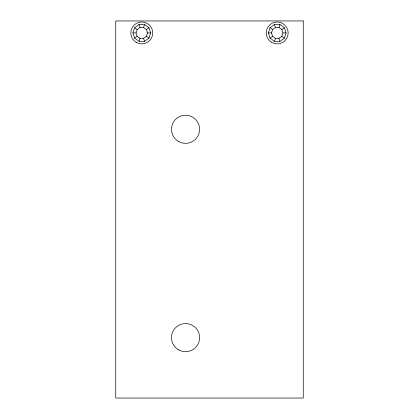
<?xml version="1.0" encoding="UTF-8"?>
<svg xmlns="http://www.w3.org/2000/svg" width="419" height="419" viewBox="0 0 419 419"><rect width="100%" height="100%" fill="white"/><g stroke="black" fill="none" stroke-linecap="round" stroke-linejoin="round"><path stroke-width="0.63" d="M132.933 32.928L134.625 27.727L139.05 24.506L144.524 24.506L148.954 27.727L150.641 32.928L148.954 38.134L144.524 41.35L139.05 41.35L134.625 38.134L132.933 32.928L136.06 32.928L137.154 29.56L140.019 27.481L143.56 27.481L146.425 29.56L147.519 32.928L146.425 36.296L143.56 38.38L140.019 38.38L137.154 36.296L136.06 32.928M139.05 41.35L140.019 38.38M143.56 27.481L144.524 24.506M268.359 32.928L270.046 27.727L274.476 24.506L279.95 24.506L284.375 27.727L286.067 32.928L284.375 38.134L279.95 41.35L274.476 41.35L270.046 38.134L268.359 32.928L271.481 32.928L272.575 29.56L275.44 27.481L278.981 27.481L281.846 29.56L282.94 32.928L281.846 36.296L278.981 38.38L275.44 38.38L272.575 36.296L271.481 32.928M274.476 41.35L275.44 38.38M278.981 27.481L279.95 24.506M134.625 38.134L137.154 36.296M146.425 29.56L148.954 27.727M270.046 38.134L272.575 36.296M281.846 29.56L284.375 27.727M147.519 32.928L150.641 32.928M282.94 32.928L286.067 32.928M270.046 27.727L272.575 29.56M281.846 36.296L284.375 38.134M134.625 27.727L137.154 29.56M146.425 36.296L148.954 38.134M274.476 24.506L275.44 27.481M278.981 38.38L279.95 41.35M139.05 24.506L140.019 27.481M143.56 38.38L144.524 41.35M303.256 20.95L115.744 20.95L115.744 398.05L303.256 398.05L303.256 20.95M178.51 141.465A14.063 14.063 0 0 0 199.601 129.288A14.063 14.063 0 0 0 178.51 117.111A14.063 14.063 0 0 0 178.51 141.465M271.742 42.403A10.936 10.936 0 0 0 288.152 32.928A10.936 10.936 0 0 0 271.742 23.459A10.936 10.936 0 0 0 271.742 42.403M136.322 42.403A10.936 10.936 0 0 0 152.726 32.928A10.936 10.936 0 0 0 136.322 23.459A10.936 10.936 0 0 0 136.322 42.403M178.51 349.807A14.063 14.063 0 0 0 199.601 337.63A14.063 14.063 0 0 0 178.51 325.453A14.063 14.063 0 0 0 178.51 349.807"/></g></svg>
